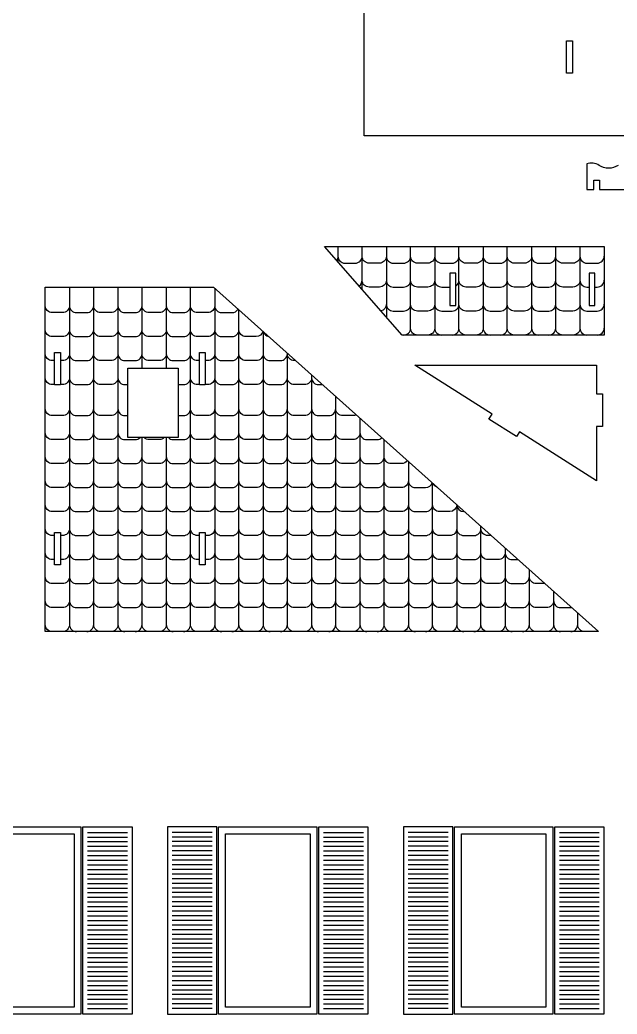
# Model space of a CAD drawing. Extents: x 3446 to 14467, y -2787 to 3269.
# Drawn here: x 8899 to 10135, y -2718 to -660 of the extents above; entities that cross this region are included whole.
import ezdxf

# ---------------------------------------------------------------- set-up
doc = ezdxf.new("R2010")
doc.units = 0
doc.header["$MEASUREMENT"] = 0
doc.layers.add('LAYER_1', color=18, linetype='CONTINUOUS')

msp = doc.modelspace()

# ---------------------------------------------------------------- linework, layer by layer
at = {"layer": 'LAYER_1'}
for points in [[(11023, -899.6), (9612, -899.6), (9612, -551.4), (11023, -551.4)], [(10030.7, -702.8), (10042.7, -702.8), (10042.7, -770), (10030.7, -770)], [(9690.3, -1312.4), (9529.8, -1129.1), (10108.5, -1129.1), (10108.5, -1312.4)], [(9801.3, -1184.1), (9789.3, -1184.1), (9789.3, -1251.3), (9801.3, -1251.3)], [(10089.3, -1184.1), (10077.3, -1184.1), (10077.3, -1251.3), (10089.3, -1251.3)], [(8951.8, -1926.2), (8951.8, -1213.4), (9300.1, -1213.4), (10096.7, -1926.2)], [(8971, -1415.5), (8971, -1348.3), (8983, -1348.3), (8983, -1415.5)], [(9271, -1415.5), (9271, -1348.3), (9283, -1348.3), (9283, -1415.5)], [(10104.9, -1501.4), (10092.9, -1501.4), (10092.9, -1614.4), (9933.2, -1512.5), (9926.8, -1522.6), (9870.1, -1486.5), (9876.5, -1476.4), (9716.9, -1374.5), (10092.9, -1374.5), (10092.9, -1434.2), (10104.9, -1434.2)], [(9123, -1380.8), (9227, -1380.8), (9227, -1524.6), (9123, -1524.6)], [(8971, -1720.9), (8983, -1720.9), (8983, -1788.1), (8971, -1788.1)], [(9271, -1720.9), (9283, -1720.9), (9283, -1788.1), (9271, -1788.1)], [(9025.7, -2330.5), (9025.7, -2718.4), (8822.2, -2718.4), (8822.2, -2330.5)], [(8836.6, -2344.9), (9011.3, -2344.9), (9011.3, -2704), (8836.6, -2704)], [(9029.5, -2330.5), (9131.3, -2330.5), (9131.3, -2718.4), (9029.5, -2718.4)], [(9306.7, -2330.5), (9205, -2330.5), (9205, -2718.4), (9306.7, -2718.4)], [(9514.1, -2330.5), (9514.1, -2718.4), (9310.6, -2718.4), (9310.6, -2330.5)], [(9325, -2344.9), (9499.7, -2344.9), (9499.7, -2704), (9325, -2704)], [(9517.9, -2330.5), (9619.7, -2330.5), (9619.7, -2718.4), (9517.9, -2718.4)], [(9795.1, -2330.5), (9693.4, -2330.5), (9693.4, -2718.4), (9795.1, -2718.4)], [(10002.5, -2330.5), (10002.5, -2718.4), (9799, -2718.4), (9799, -2330.5)], [(9813.4, -2344.9), (9988.1, -2344.9), (9988.1, -2704), (9813.4, -2704)], [(10006.3, -2330.5), (10108.1, -2330.5), (10108.1, -2718.4), (10006.3, -2718.4)]]:
    msp.add_lwpolyline(points, close=True, dxfattribs=at)
for points in [[(10137.2, -961, -0.300981), (10098, -961, 0.236244), (10072.4, -957.9), (10072.4, -1011), (10086.8, -1011), (10086.8, -991.8), (10098.8, -991.8), (10098.8, -1011), (10374.8, -1011)], [(9693.4, -1312.4, 0.414214), (9707.8, -1298), (9707.8, -1129.1)], [(9757.9, -1129.1), (9757.9, -1298, 0.414214), (9772.3, -1312.4)], [(9822.4, -1312.4, -0.414214), (9808, -1298), (9808, -1129.1)], [(9858.1, -1129.1), (9858.1, -1298, 0.414214), (9872.5, -1312.4)], [(9922.5, -1312.4, -0.414214), (9908.1, -1298), (9908.1, -1129.1)], [(9958.2, -1129.1), (9958.2, -1298, -0.414214), (9943.8, -1312.4)], [(9993.9, -1312.4, 0.414214), (10008.3, -1298), (10008.3, -1129.1)], [(10058.4, -1129.1), (10058.4, -1298, -0.414214), (10044, -1312.4)], [(9557.5, -1149, -0.159509), (9554.7, -1157.5)], [(9557.5, -1149, 0.414214), (9571.9, -1163.4), (9593.2, -1163.4, 0.414214), (9607.6, -1149)], [(9657.7, -1149, -0.414214), (9643.3, -1163.4), (9622, -1163.4, -0.414214), (9607.6, -1149)], [(9657.7, -1149, 0.414214), (9672.1, -1163.4), (9693.4, -1163.4, 0.414214), (9707.8, -1149)], [(9757.9, -1149, -0.414214), (9743.5, -1163.4), (9722.2, -1163.4, -0.414214), (9707.8, -1149)], [(9757.9, -1149, 0.414214), (9772.3, -1163.4), (9793.6, -1163.4, 0.414214), (9808, -1149)], [(9858.1, -1149, -0.414214), (9843.7, -1163.4), (9822.4, -1163.4, -0.414214), (9808, -1149)], [(9858.1, -1149, 0.414214), (9872.5, -1163.4), (9893.7, -1163.4, 0.414214), (9908.1, -1149)], [(9958.2, -1149, -0.414214), (9943.8, -1163.4), (9922.5, -1163.4, -0.414214), (9908.1, -1149)], [(9958.2, -1149, 0.414214), (9972.6, -1163.4), (9993.9, -1163.4, 0.414214), (10008.3, -1149)], [(10058.4, -1149, -0.414214), (10044, -1163.4), (10022.7, -1163.4, -0.414214), (10008.3, -1149)], [(10058.4, -1149, 0.414214), (10072.8, -1163.4), (10094.1, -1163.4, 0.414214), (10108.5, -1149)], [(9001.9, -1213.4), (9001.9, -1911.8, 0.414214), (9016.3, -1926.2)], [(9066.4, -1926.2, -0.414214), (9052, -1911.8), (9052, -1213.4)], [(9102.1, -1213.4), (9102.1, -1911.8, 0.414214), (9116.5, -1926.2)], [(9266.8, -1926.2, -0.414214), (9252.4, -1911.8), (9252.4, -1213.4)], [(9601.2, -1210.6, 0.249891), (9607.6, -1198.6)], [(9657.7, -1198.6, -0.414214), (9643.3, -1213), (9622, -1213, -0.414214), (9607.6, -1198.6)], [(9657.7, -1198.6, 0.414214), (9672.1, -1213), (9693.4, -1213, 0.414214), (9707.8, -1198.6)], [(9757.9, -1198.6, -0.414214), (9743.5, -1213), (9722.2, -1213, -0.414214), (9707.8, -1198.6)], [(9757.9, -1198.6, 0.414214), (9772.3, -1213), (9789.3, -1213)], [(9801.3, -1210.8, 0.255564), (9808, -1198.6)], [(9858.1, -1198.6, -0.414214), (9843.7, -1213), (9822.4, -1213, -0.414214), (9808, -1198.6)], [(9858.1, -1198.6, 0.414214), (9872.5, -1213), (9893.7, -1213, 0.414214), (9908.1, -1198.6)], [(9958.2, -1198.6, -0.414214), (9943.8, -1213), (9922.5, -1213, -0.414214), (9908.1, -1198.6)], [(9958.2, -1198.6, 0.414214), (9972.6, -1213), (9993.9, -1213, 0.414214), (10008.3, -1198.6)], [(10058.4, -1198.6, -0.414214), (10044, -1213), (10022.7, -1213, -0.414214), (10008.3, -1198.6)], [(10058.4, -1198.6, 0.414214), (10072.8, -1213), (10077.3, -1213)], [(10089.3, -1213), (10094.1, -1213, 0.414214), (10108.5, -1198.6)], [(9302.5, -1215.5), (9302.5, -1911.8, 0.414214), (9316.9, -1926.2)], [(9001.9, -1251.5, -0.414214), (8987.5, -1265.9), (8966.2, -1265.9, -0.414214), (8951.8, -1251.5)], [(9001.9, -1251.5, 0.414214), (9016.3, -1265.9), (9037.6, -1265.9, 0.414214), (9052, -1251.5)], [(9102.1, -1251.5, -0.414214), (9087.7, -1265.9), (9066.4, -1265.9, -0.414214), (9052, -1251.5)], [(9102.1, -1251.5, 0.414214), (9116.5, -1265.9), (9137.8, -1265.9, 0.414214), (9152.2, -1251.5)], [(9202.3, -1251.5, -0.414214), (9187.9, -1265.9), (9166.6, -1265.9, -0.414214), (9152.2, -1251.5)], [(9202.3, -1251.5, 0.414214), (9216.7, -1265.9), (9238, -1265.9, 0.414214), (9252.4, -1251.5)], [(9302.5, -1251.5, -0.414214), (9288.1, -1265.9), (9266.8, -1265.9, -0.414214), (9252.4, -1251.5)], [(9302.5, -1251.5, 0.414214), (9316.9, -1265.9), (9338.2, -1265.9, 0.26914), (9350.7, -1258.7)], [(9657.7, -1248.3, -0.349089), (9646.5, -1262.3)], [(9657.7, -1248.3, 0.414214), (9672.1, -1262.7), (9693.4, -1262.7, 0.414214), (9707.8, -1248.3)], [(9757.9, -1248.3, -0.414214), (9743.5, -1262.7), (9722.2, -1262.7, -0.414214), (9707.8, -1248.3)], [(9757.9, -1248.3, 0.414214), (9772.3, -1262.7), (9793.6, -1262.7, 0.414214), (9808, -1248.3)], [(9858.1, -1248.3, -0.414214), (9843.7, -1262.7), (9822.4, -1262.7, -0.414214), (9808, -1248.3)], [(9858.1, -1248.3, 0.414214), (9872.5, -1262.7), (9893.7, -1262.7, 0.414214), (9908.1, -1248.3)], [(9958.2, -1248.3, -0.414214), (9943.8, -1262.7), (9922.5, -1262.7, -0.414214), (9908.1, -1248.3)], [(9958.2, -1248.3, 0.414214), (9972.6, -1262.7), (9993.9, -1262.7, 0.414214), (10008.3, -1248.3)], [(10058.4, -1248.3, -0.414214), (10044, -1262.7), (10022.7, -1262.7, -0.414214), (10008.3, -1248.3)], [(10058.4, -1248.3, 0.414214), (10072.8, -1262.7), (10094.1, -1262.7, 0.414214), (10108.5, -1248.3)], [(9338.2, -1926.2, 0.414214), (9352.6, -1911.8), (9352.6, -1260.4)], [(9001.9, -1301.2, -0.414214), (8987.5, -1315.6), (8966.2, -1315.6, -0.414214), (8951.8, -1301.2)], [(9001.9, -1301.2, 0.414214), (9016.3, -1315.6), (9037.6, -1315.6, 0.414214), (9052, -1301.2)], [(9102.1, -1301.2, -0.414214), (9087.7, -1315.6), (9066.4, -1315.6, -0.414214), (9052, -1301.2)], [(9102.1, -1301.2, 0.414214), (9116.5, -1315.6), (9137.8, -1315.6, 0.414214), (9152.2, -1301.2)], [(9202.3, -1301.2, -0.414214), (9187.9, -1315.6), (9166.6, -1315.6, -0.414214), (9152.2, -1301.2)], [(9202.3, -1301.2, 0.414214), (9216.7, -1315.6), (9238, -1315.6, 0.414214), (9252.4, -1301.2)], [(9302.5, -1301.2, -0.414214), (9288.1, -1315.6), (9266.8, -1315.6, -0.414214), (9252.4, -1301.2)], [(9302.5, -1301.2, 0.414214), (9316.9, -1315.6), (9338.2, -1315.6, 0.414214), (9352.6, -1301.2)], [(9402.2, -1304.8, -0.342363), (9388.3, -1315.6), (9367, -1315.6, -0.414214), (9352.6, -1301.2)], [(9402.7, -1305.2), (9402.7, -1911.8, 0.414214), (9417.1, -1926.2)], [(9403.5, -1305.9, 0.260244), (9413.9, -1315.2)], [(9722.2, -1312.4, -0.414214), (9707.8, -1298)], [(9757.9, -1298, -0.414214), (9743.5, -1312.4)], [(9793.6, -1312.4, 0.414214), (9808, -1298)], [(9858.1, -1298, -0.414214), (9843.7, -1312.4)], [(9893.7, -1312.4, 0.414214), (9908.1, -1298)], [(9958.2, -1298, 0.414214), (9972.6, -1312.4)], [(10022.7, -1312.4, -0.414214), (10008.3, -1298)], [(10058.4, -1298, 0.414214), (10072.8, -1312.4)], [(10094.1, -1312.4, 0.414214), (10108.5, -1298)], [(8971, -1365.3), (8966.2, -1365.3, -0.414214), (8951.8, -1350.9)], [(9001.9, -1350.9, -0.414214), (8987.5, -1365.3), (8983, -1365.3)], [(9001.9, -1350.9, 0.414214), (9016.3, -1365.3), (9037.6, -1365.3, 0.414214), (9052, -1350.9)], [(9102.1, -1350.9, -0.414214), (9087.7, -1365.3), (9066.4, -1365.3, -0.414214), (9052, -1350.9)], [(9102.1, -1350.9, 0.414214), (9116.5, -1365.3), (9137.8, -1365.3, 0.414214), (9152.2, -1350.9)], [(9202.3, -1350.9, -0.414214), (9187.9, -1365.3), (9166.6, -1365.3, -0.414214), (9152.2, -1350.9)], [(9202.3, -1350.9, 0.414214), (9216.7, -1365.3), (9238, -1365.3, 0.414214), (9252.4, -1350.9)], [(9271, -1365.3), (9266.8, -1365.3, -0.414214), (9252.4, -1350.9)], [(9302.5, -1350.9, -0.414214), (9288.1, -1365.3), (9283, -1365.3)], [(9302.5, -1350.9, 0.414214), (9316.9, -1365.3), (9338.2, -1365.3, 0.414214), (9352.6, -1350.9)], [(9402.7, -1350.9, -0.414214), (9388.3, -1365.3), (9367, -1365.3, -0.414214), (9352.6, -1350.9)], [(9402.7, -1350.9, 0.414214), (9417.1, -1365.3), (9438.4, -1365.3, 0.414214), (9452.8, -1350.9)], [(9438.4, -1926.2, 0.414214), (9452.8, -1911.8), (9452.8, -1350)], [(9469.9, -1365.3), (9467.2, -1365.3, -0.414214), (9452.8, -1350.9)], [(9502.9, -1394.8), (9502.9, -1911.8, -0.414214), (9488.5, -1926.2)], [(8971, -1415), (8966.2, -1415, -0.414214), (8951.8, -1400.6)], [(9001.9, -1400.6, -0.414214), (8987.5, -1415), (8983, -1415)], [(9001.9, -1400.6, 0.414214), (9016.3, -1415), (9037.6, -1415, 0.414214), (9052, -1400.6)], [(9102.1, -1400.6, -0.414214), (9087.7, -1415), (9066.4, -1415, -0.414214), (9052, -1400.6)], [(9102.1, -1400.6, 0.414214), (9116.5, -1415), (9123, -1415)], [(9227, -1415), (9238, -1415, 0.414214), (9252.4, -1400.6)], [(9271, -1415), (9266.8, -1415, -0.414214), (9252.4, -1400.6)], [(9302.5, -1400.6, -0.414214), (9288.1, -1415), (9283, -1415)], [(9302.5, -1400.6, 0.414214), (9316.9, -1415), (9338.2, -1415, 0.414214), (9352.6, -1400.6)], [(9402.7, -1400.6, -0.414214), (9388.3, -1415), (9367, -1415, -0.414214), (9352.6, -1400.6)], [(9402.7, -1400.6, 0.414214), (9417.1, -1415), (9438.4, -1415, 0.414214), (9452.8, -1400.6)], [(9502.9, -1400.6, -0.414214), (9488.5, -1415), (9467.2, -1415, -0.414214), (9452.8, -1400.6)], [(9502.9, -1400.6, 0.414214), (9517.3, -1415), (9525.4, -1415)], [(9538.6, -1926.2, 0.414214), (9553, -1911.8), (9553, -1439.7)], [(9001.9, -1464.6, -0.414214), (8987.5, -1479), (8966.2, -1479, -0.414214), (8951.8, -1464.6)], [(9001.9, -1464.6, 0.414214), (9016.3, -1479), (9037.6, -1479, 0.414214), (9052, -1464.6)], [(9102.1, -1464.6, -0.414214), (9087.7, -1479), (9066.4, -1479, -0.414214), (9052, -1464.6)], [(9102.1, -1464.6, 0.414214), (9116.5, -1479), (9123, -1479)], [(9227, -1479), (9238, -1479, 0.414214), (9252.4, -1464.6)], [(9302.5, -1464.6, -0.414214), (9288.1, -1479), (9266.8, -1479, -0.414214), (9252.4, -1464.6)], [(9302.5, -1464.6, 0.414214), (9316.9, -1479), (9338.2, -1479, 0.414214), (9352.6, -1464.6)], [(9402.7, -1464.6, -0.414214), (9388.3, -1479), (9367, -1479, -0.414214), (9352.6, -1464.6)], [(9402.7, -1464.6, 0.414214), (9417.1, -1479), (9438.4, -1479, 0.414214), (9452.8, -1464.6)], [(9502.9, -1464.6, -0.414214), (9488.5, -1479), (9467.2, -1479, -0.414214), (9452.8, -1464.6)], [(9502.9, -1464.6, 0.414214), (9517.3, -1479), (9538.6, -1479, 0.414214), (9553, -1464.6)], [(9595.2, -1477.5, -0.118653), (9588.7, -1479), (9567.4, -1479, -0.414214), (9553, -1464.6)], [(9603.1, -1484.5), (9603.1, -1911.8, 0.414214), (9617.5, -1926.2)], [(9001.9, -1514.3, -0.414214), (8987.5, -1528.7), (8966.2, -1528.7, -0.414214), (8951.8, -1514.3)], [(9001.9, -1514.3, 0.414214), (9016.3, -1528.7), (9037.6, -1528.7, 0.414214), (9052, -1514.3)], [(9102.1, -1514.3, -0.414214), (9087.7, -1528.7), (9066.4, -1528.7, -0.414214), (9052, -1514.3)], [(9102.1, -1514.3, 0.414214), (9116.5, -1528.7), (9137.8, -1528.7, 0.197346), (9147.9, -1524.6)], [(9206.6, -1524.6, 0.197346), (9216.7, -1528.7), (9238, -1528.7, 0.414214), (9252.4, -1514.3)], [(9302.5, -1514.3, -0.414214), (9288.1, -1528.7), (9266.8, -1528.7, -0.414214), (9252.4, -1514.3)], [(9302.5, -1514.3, 0.414214), (9316.9, -1528.7), (9338.2, -1528.7, 0.414214), (9352.6, -1514.3)], [(9402.7, -1514.3, -0.414214), (9388.3, -1528.7), (9367, -1528.7, -0.414214), (9352.6, -1514.3)], [(9402.7, -1514.3, 0.414214), (9417.1, -1528.7), (9438.4, -1528.7, 0.414214), (9452.8, -1514.3)], [(9502.9, -1514.3, -0.414214), (9488.5, -1528.7), (9467.2, -1528.7, -0.414214), (9452.8, -1514.3)], [(9502.9, -1514.3, 0.414214), (9517.3, -1528.7), (9538.6, -1528.7, 0.414214), (9553, -1514.3)], [(9603.1, -1514.3, -0.414214), (9588.7, -1528.7), (9567.4, -1528.7, -0.414214), (9553, -1514.3)], [(9603.1, -1514.3, 0.414214), (9617.5, -1528.7), (9638.8, -1528.7, 0.185005), (9648.4, -1525)], [(9166.6, -1926.2, -0.414214), (9152.2, -1911.8), (9152.2, -1524.6)], [(9198, -1524.6, -0.197346), (9187.9, -1528.7), (9166.6, -1528.7, -0.197346), (9156.5, -1524.6)], [(9202.3, -1524.6), (9202.3, -1911.8, 0.414214), (9216.7, -1926.2)], [(9667.6, -1926.2, -0.414214), (9653.2, -1911.8), (9653.2, -1529.3)], [(9001.9, -1564, -0.414214), (8987.5, -1578.4), (8966.2, -1578.4, -0.414214), (8951.8, -1564)], [(9001.9, -1564, 0.414214), (9016.3, -1578.4), (9037.6, -1578.4, 0.414214), (9052, -1564)], [(9102.1, -1564, -0.414214), (9087.7, -1578.4), (9066.4, -1578.4, -0.414214), (9052, -1564)], [(9102.1, -1564, 0.414214), (9116.5, -1578.4), (9137.8, -1578.4, 0.414214), (9152.2, -1564)], [(9202.3, -1564, -0.414214), (9187.9, -1578.4), (9166.6, -1578.4, -0.414214), (9152.2, -1564)], [(9202.3, -1564, 0.414214), (9216.7, -1578.4), (9238, -1578.4, 0.414214), (9252.4, -1564)], [(9302.5, -1564, -0.414214), (9288.1, -1578.4), (9266.8, -1578.4, -0.414214), (9252.4, -1564)], [(9302.5, -1564, 0.414214), (9316.9, -1578.4), (9338.2, -1578.4, 0.414214), (9352.6, -1564)], [(9402.7, -1564, -0.414214), (9388.3, -1578.4), (9367, -1578.4, -0.414214), (9352.6, -1564)], [(9402.7, -1564, 0.414214), (9417.1, -1578.4), (9438.4, -1578.4, 0.414214), (9452.8, -1564)], [(9502.9, -1564, -0.414214), (9488.5, -1578.4), (9467.2, -1578.4, -0.414214), (9452.8, -1564)], [(9502.9, -1564, 0.414214), (9517.3, -1578.4), (9538.6, -1578.4, 0.414214), (9553, -1564)], [(9603.1, -1564, -0.414214), (9588.7, -1578.4), (9567.4, -1578.4, -0.414214), (9553, -1564)], [(9603.1, -1564, 0.414214), (9617.5, -1578.4), (9638.8, -1578.4, 0.414214), (9653.2, -1564)], [(9700.9, -1572, -0.251013), (9688.9, -1578.4), (9667.6, -1578.4, -0.414214), (9653.2, -1564)], [(9703.3, -1574.1), (9703.3, -1911.8, -0.414214), (9688.9, -1926.2)], [(9001.9, -1613.7, -0.414214), (8987.5, -1628.1), (8966.2, -1628.1, -0.414214), (8951.8, -1613.7)], [(9001.9, -1613.7, 0.414214), (9016.3, -1628.1), (9037.6, -1628.1, 0.414214), (9052, -1613.7)], [(9102.1, -1613.7, -0.414214), (9087.7, -1628.1), (9066.4, -1628.1, -0.414214), (9052, -1613.7)], [(9102.1, -1613.7, 0.414214), (9116.5, -1628.1), (9137.8, -1628.1, 0.414214), (9152.2, -1613.7)], [(9202.3, -1613.7, -0.414214), (9187.9, -1628.1), (9166.6, -1628.1, -0.414214), (9152.2, -1613.7)], [(9202.3, -1613.7, 0.414214), (9216.7, -1628.1), (9238, -1628.1, 0.414214), (9252.4, -1613.7)], [(9302.5, -1613.7, -0.414214), (9288.1, -1628.1), (9266.8, -1628.1, -0.414214), (9252.4, -1613.7)], [(9302.5, -1613.7, 0.414214), (9316.9, -1628.1), (9338.2, -1628.1, 0.414214), (9352.6, -1613.7)], [(9402.7, -1613.7, -0.414214), (9388.3, -1628.1), (9367, -1628.1, -0.414214), (9352.6, -1613.7)], [(9402.7, -1613.7, 0.414214), (9417.1, -1628.1), (9438.4, -1628.1, 0.414214), (9452.8, -1613.7)], [(9502.9, -1613.7, -0.414214), (9488.5, -1628.1), (9467.2, -1628.1, -0.414214), (9452.8, -1613.7)], [(9502.9, -1613.7, 0.414214), (9517.3, -1628.1), (9538.6, -1628.1, 0.414214), (9553, -1613.7)], [(9603.1, -1613.7, -0.414214), (9588.7, -1628.1), (9567.4, -1628.1, -0.414214), (9553, -1613.7)], [(9603.1, -1613.7, 0.414214), (9617.5, -1628.1), (9638.8, -1628.1, 0.414214), (9653.2, -1613.7)], [(9703.3, -1613.7, -0.414214), (9688.9, -1628.1), (9667.6, -1628.1, -0.414214), (9653.2, -1613.7)], [(9703.3, -1613.7, 0.414214), (9717.7, -1628.1), (9739, -1628.1, 0.321837), (9752.6, -1618.3)], [(9739, -1926.2, 0.414214), (9753.4, -1911.8), (9753.4, -1619)], [(9762.4, -1627, -0.175897), (9755.1, -1620.5)], [(9001.9, -1663.4, -0.414214), (8987.5, -1677.8), (8966.2, -1677.8, -0.414214), (8951.8, -1663.4)], [(9001.9, -1663.4, 0.414214), (9016.3, -1677.8), (9037.6, -1677.8, 0.414214), (9052, -1663.4)], [(9102.1, -1663.4, -0.414214), (9087.7, -1677.8), (9066.4, -1677.8, -0.414214), (9052, -1663.4)], [(9102.1, -1663.4, 0.414214), (9116.5, -1677.8), (9137.8, -1677.8, 0.414214), (9152.2, -1663.4)], [(9202.3, -1663.4, -0.414214), (9187.9, -1677.8), (9166.6, -1677.8, -0.414214), (9152.2, -1663.4)], [(9202.3, -1663.4, 0.414214), (9216.7, -1677.8), (9238, -1677.8, 0.414214), (9252.4, -1663.4)], [(9302.5, -1663.4, -0.414214), (9288.1, -1677.8), (9266.8, -1677.8, -0.414214), (9252.4, -1663.4)], [(9302.5, -1663.4, 0.414214), (9316.9, -1677.8), (9338.2, -1677.8, 0.414214), (9352.6, -1663.4)], [(9402.7, -1663.4, -0.414214), (9388.3, -1677.8), (9367, -1677.8, -0.414214), (9352.6, -1663.4)], [(9402.7, -1663.4, 0.414214), (9417.1, -1677.8), (9438.4, -1677.8, 0.414214), (9452.8, -1663.4)], [(9502.9, -1663.4, -0.414214), (9488.5, -1677.8), (9467.2, -1677.8, -0.414214), (9452.8, -1663.4)], [(9502.9, -1663.4, 0.414214), (9517.3, -1677.8), (9538.6, -1677.8, 0.414214), (9553, -1663.4)], [(9603.1, -1663.4, -0.414214), (9588.7, -1677.8), (9567.4, -1677.8, -0.414214), (9553, -1663.4)], [(9603.1, -1663.4, 0.414214), (9617.5, -1677.8), (9638.8, -1677.8, 0.414214), (9653.2, -1663.4)], [(9703.3, -1663.4, -0.414214), (9688.9, -1677.8), (9667.6, -1677.8, -0.414214), (9653.2, -1663.4)], [(9703.3, -1663.4, 0.414214), (9717.7, -1677.8), (9739, -1677.8, 0.414214), (9753.4, -1663.4)], [(9803.4, -1663.8, -0.405747), (9789.1, -1677.8), (9767.8, -1677.8, -0.414214), (9753.4, -1663.4)], [(9803.5, -1663.4), (9803.5, -1911.8, 0.414214), (9817.9, -1926.2)], [(9803.5, -1663.8, 0.405523), (9817.9, -1677.8), (9819.1, -1677.8)], [(9839.1, -1926.2, 0.414214), (9853.5, -1911.8), (9853.5, -1708.6)], [(8971, -1727.4), (8966.2, -1727.4, -0.414214), (8951.8, -1713)], [(9001.9, -1713, -0.414214), (8987.5, -1727.4), (8983, -1727.4)], [(9001.9, -1713, 0.414214), (9016.3, -1727.4), (9037.6, -1727.4, 0.414214), (9052, -1713)], [(9102.1, -1713, -0.414214), (9087.7, -1727.4), (9066.4, -1727.4, -0.414214), (9052, -1713)], [(9102.1, -1713, 0.414214), (9116.5, -1727.4), (9137.8, -1727.4, 0.414214), (9152.2, -1713)], [(9202.3, -1713, -0.414214), (9187.9, -1727.4), (9166.6, -1727.4, -0.414214), (9152.2, -1713)], [(9202.3, -1713, 0.414214), (9216.7, -1727.4), (9238, -1727.4, 0.414214), (9252.4, -1713)], [(9271, -1727.4), (9266.8, -1727.4, -0.414214), (9252.4, -1713)], [(9302.5, -1713, -0.414214), (9288.1, -1727.4), (9283, -1727.4)], [(9302.5, -1713, 0.414214), (9316.9, -1727.4), (9338.2, -1727.4, 0.414214), (9352.6, -1713)], [(9402.7, -1713, -0.414214), (9388.3, -1727.4), (9367, -1727.4, -0.414214), (9352.6, -1713)], [(9402.7, -1713, 0.414214), (9417.1, -1727.4), (9438.4, -1727.4, 0.414214), (9452.8, -1713)], [(9502.9, -1713, -0.414214), (9488.5, -1727.4), (9467.2, -1727.4, -0.414214), (9452.8, -1713)], [(9502.9, -1713, 0.414214), (9517.3, -1727.4), (9538.6, -1727.4, 0.414214), (9553, -1713)], [(9603.1, -1713, -0.414214), (9588.7, -1727.4), (9567.4, -1727.4, -0.414214), (9553, -1713)], [(9603.1, -1713, 0.414214), (9617.5, -1727.4), (9638.8, -1727.4, 0.414214), (9653.2, -1713)], [(9703.3, -1713, -0.414214), (9688.9, -1727.4), (9667.6, -1727.4, -0.414214), (9653.2, -1713)], [(9703.3, -1713, 0.414214), (9717.7, -1727.4), (9739, -1727.4, 0.414214), (9753.4, -1713)], [(9803.5, -1713, -0.414214), (9789.1, -1727.4), (9767.8, -1727.4, -0.414214), (9753.4, -1713)], [(9803.5, -1713, 0.414214), (9817.9, -1727.4), (9839.1, -1727.4, 0.414214), (9853.5, -1713)], [(9874.6, -1727.4), (9867.9, -1727.4, -0.414214), (9853.5, -1713)], [(8971, -1777.1), (8966.2, -1777.1, -0.414214), (8951.8, -1762.7)], [(9001.9, -1762.7, -0.414214), (8987.5, -1777.1), (8983, -1777.1)], [(9001.9, -1762.7, 0.414214), (9016.3, -1777.1), (9037.6, -1777.1, 0.414214), (9052, -1762.7)], [(9102.1, -1762.7, -0.414214), (9087.7, -1777.1), (9066.4, -1777.1, -0.414214), (9052, -1762.7)], [(9102.1, -1762.7, 0.414214), (9116.5, -1777.1), (9137.8, -1777.1, 0.414214), (9152.2, -1762.7)], [(9202.3, -1762.7, -0.414214), (9187.9, -1777.1), (9166.6, -1777.1, -0.414214), (9152.2, -1762.7)], [(9202.3, -1762.7, 0.414214), (9216.7, -1777.1), (9238, -1777.1, 0.414214), (9252.4, -1762.7)], [(9271, -1777.1), (9266.8, -1777.1, -0.414214), (9252.4, -1762.7)], [(9302.5, -1762.7, -0.414214), (9288.1, -1777.1), (9283, -1777.1)], [(9302.5, -1762.7, 0.414214), (9316.9, -1777.1), (9338.2, -1777.1, 0.414214), (9352.6, -1762.7)], [(9402.7, -1762.7, -0.414214), (9388.3, -1777.1), (9367, -1777.1, -0.414214), (9352.6, -1762.7)], [(9402.7, -1762.7, 0.414214), (9417.1, -1777.1), (9438.4, -1777.1, 0.414214), (9452.8, -1762.7)], [(9502.9, -1762.7, -0.414214), (9488.5, -1777.1), (9467.2, -1777.1, -0.414214), (9452.8, -1762.7)], [(9502.9, -1762.7, 0.414214), (9517.3, -1777.1), (9538.6, -1777.1, 0.414214), (9553, -1762.7)], [(9603.1, -1762.7, -0.414214), (9588.7, -1777.1), (9567.4, -1777.1, -0.414214), (9553, -1762.7)], [(9603.1, -1762.7, 0.414214), (9617.5, -1777.1), (9638.8, -1777.1, 0.414214), (9653.2, -1762.7)], [(9703.3, -1762.7, -0.414214), (9688.9, -1777.1), (9667.6, -1777.1, -0.414214), (9653.2, -1762.7)], [(9703.3, -1762.7, 0.414214), (9717.7, -1777.1), (9739, -1777.1, 0.414214), (9753.4, -1762.7)], [(9803.5, -1762.7, -0.414214), (9789.1, -1777.1), (9767.8, -1777.1, -0.414214), (9753.4, -1762.7)], [(9803.5, -1762.7, 0.414214), (9817.9, -1777.1), (9839.1, -1777.1, 0.414214), (9853.5, -1762.7)], [(9903.6, -1762.7, -0.414214), (9889.2, -1777.1), (9867.9, -1777.1, -0.414214), (9853.5, -1762.7)], [(9903.6, -1753.4), (9903.6, -1911.8, -0.414214), (9889.2, -1926.2)], [(9903.6, -1762.7, 0.414214), (9918, -1777.1), (9930.1, -1777.1)], [(9939.3, -1926.2, 0.414214), (9953.7, -1911.8), (9953.7, -1798.2)], [(9001.9, -1812.4, -0.414214), (8987.5, -1826.8), (8966.2, -1826.8, -0.414214), (8951.8, -1812.4)], [(9001.9, -1812.4, 0.414214), (9016.3, -1826.8), (9037.6, -1826.8, 0.414214), (9052, -1812.4)], [(9102.1, -1812.4, -0.414214), (9087.7, -1826.8), (9066.4, -1826.8, -0.414214), (9052, -1812.4)], [(9102.1, -1812.4, 0.414214), (9116.5, -1826.8), (9137.8, -1826.8, 0.414214), (9152.2, -1812.4)], [(9202.3, -1812.4, -0.414214), (9187.9, -1826.8), (9166.6, -1826.8, -0.414214), (9152.2, -1812.4)], [(9202.3, -1812.4, 0.414214), (9216.7, -1826.8), (9238, -1826.8, 0.414214), (9252.4, -1812.4)], [(9302.5, -1812.4, -0.414214), (9288.1, -1826.8), (9266.8, -1826.8, -0.414214), (9252.4, -1812.4)], [(9302.5, -1812.4, 0.414214), (9316.9, -1826.8), (9338.2, -1826.8, 0.414214), (9352.6, -1812.4)], [(9402.7, -1812.4, -0.414214), (9388.3, -1826.8), (9367, -1826.8, -0.414214), (9352.6, -1812.4)], [(9402.7, -1812.4, 0.414214), (9417.1, -1826.8), (9438.4, -1826.8, 0.414214), (9452.8, -1812.4)], [(9502.9, -1812.4, -0.414214), (9488.5, -1826.8), (9467.2, -1826.8, -0.414214), (9452.8, -1812.4)], [(9502.9, -1812.4, 0.414214), (9517.3, -1826.8), (9538.6, -1826.8, 0.414214), (9553, -1812.4)], [(9603.1, -1812.4, -0.414214), (9588.7, -1826.8), (9567.4, -1826.8, -0.414214), (9553, -1812.4)], [(9603.1, -1812.4, 0.414214), (9617.5, -1826.8), (9638.8, -1826.8, 0.414214), (9653.2, -1812.4)], [(9703.3, -1812.4, -0.414214), (9688.9, -1826.8), (9667.6, -1826.8, -0.414214), (9653.2, -1812.4)], [(9703.3, -1812.4, 0.414214), (9717.7, -1826.8), (9739, -1826.8, 0.414214), (9753.4, -1812.4)], [(9803.5, -1812.4, -0.414214), (9789.1, -1826.8), (9767.8, -1826.8, -0.414214), (9753.4, -1812.4)], [(9803.5, -1812.4, 0.414214), (9817.9, -1826.8), (9839.1, -1826.8, 0.414214), (9853.5, -1812.4)], [(9903.6, -1812.4, -0.414214), (9889.2, -1826.8), (9867.9, -1826.8, -0.414214), (9853.5, -1812.4)], [(9903.6, -1812.4, 0.414214), (9918, -1826.8), (9939.3, -1826.8, 0.414214), (9953.7, -1812.4)], [(9985.6, -1826.8), (9968.1, -1826.8, -0.414214), (9953.7, -1812.4)], [(10003.8, -1843.1), (10003.8, -1911.8, 0.414214), (10018.2, -1926.2)], [(9001.9, -1862.1, -0.414214), (8987.5, -1876.5), (8966.2, -1876.5, -0.414214), (8951.8, -1862.1)], [(9001.9, -1862.1, 0.414214), (9016.3, -1876.5), (9037.6, -1876.5, 0.414214), (9052, -1862.1)], [(9102.1, -1862.1, -0.414214), (9087.7, -1876.5), (9066.4, -1876.5, -0.414214), (9052, -1862.1)], [(9102.1, -1862.1, 0.414214), (9116.5, -1876.5), (9137.8, -1876.5, 0.414214), (9152.2, -1862.1)], [(9202.3, -1862.1, -0.414214), (9187.9, -1876.5), (9166.6, -1876.5, -0.414214), (9152.2, -1862.1)], [(9202.3, -1862.1, 0.414214), (9216.7, -1876.5), (9238, -1876.5, 0.414214), (9252.4, -1862.1)], [(9302.5, -1862.1, -0.414214), (9288.1, -1876.5), (9266.8, -1876.5, -0.414214), (9252.4, -1862.1)], [(9302.5, -1862.1, 0.414214), (9316.9, -1876.5), (9338.2, -1876.5, 0.414214), (9352.6, -1862.1)], [(9402.7, -1862.1, -0.414214), (9388.3, -1876.5), (9367, -1876.5, -0.414214), (9352.6, -1862.1)], [(9402.7, -1862.1, 0.414214), (9417.1, -1876.5), (9438.4, -1876.5, 0.414214), (9452.8, -1862.1)], [(9502.9, -1862.1, -0.414214), (9488.5, -1876.5), (9467.2, -1876.5, -0.414214), (9452.8, -1862.1)], [(9502.9, -1862.1, 0.414214), (9517.3, -1876.5), (9538.6, -1876.5, 0.414214), (9553, -1862.1)], [(9603.1, -1862.1, -0.414214), (9588.7, -1876.5), (9567.4, -1876.5, -0.414214), (9553, -1862.1)], [(9603.1, -1862.1, 0.414214), (9617.5, -1876.5), (9638.8, -1876.5, 0.414214), (9653.2, -1862.1)], [(9703.3, -1862.1, -0.414214), (9688.9, -1876.5), (9667.6, -1876.5, -0.414214), (9653.2, -1862.1)], [(9703.3, -1862.1, 0.414214), (9717.7, -1876.5), (9739, -1876.5, 0.414214), (9753.4, -1862.1)], [(9803.5, -1862.1, -0.414214), (9789.1, -1876.5), (9767.8, -1876.5, -0.414214), (9753.4, -1862.1)], [(9803.5, -1862.1, 0.414214), (9817.9, -1876.5), (9839.1, -1876.5, 0.414214), (9853.5, -1862.1)], [(9903.6, -1862.1, -0.414214), (9889.2, -1876.5), (9867.9, -1876.5, -0.414214), (9853.5, -1862.1)], [(9903.6, -1862.1, 0.414214), (9918, -1876.5), (9939.3, -1876.5, 0.414214), (9953.7, -1862.1)], [(10003.8, -1862.1, -0.414214), (9989.4, -1876.5), (9968.1, -1876.5, -0.414214), (9953.7, -1862.1)], [(10003.8, -1862.1, 0.414214), (10018.2, -1876.5), (10039.5, -1876.5, 0.026777), (10041.1, -1876.4)], [(10068.3, -1926.2, -0.414214), (10053.9, -1911.8), (10053.9, -1887.9)], [(8966.2, -1926.2, -0.414214), (8951.8, -1911.8)], [(9001.9, -1911.8, -0.414214), (8987.5, -1926.2)], [(9037.6, -1926.2, 0.414214), (9052, -1911.8)], [(9102.1, -1911.8, -0.414214), (9087.7, -1926.2)], [(9137.8, -1926.2, 0.414214), (9152.2, -1911.8)], [(9202.3, -1911.8, -0.414214), (9187.9, -1926.2)], [(9238, -1926.2, 0.414214), (9252.4, -1911.8)], [(9302.5, -1911.8, -0.414214), (9288.1, -1926.2)], [(9367, -1926.2, -0.414214), (9352.6, -1911.8)], [(9402.7, -1911.8, -0.414214), (9388.3, -1926.2)], [(9467.2, -1926.2, -0.414214), (9452.8, -1911.8)], [(9502.9, -1911.8, 0.414214), (9517.3, -1926.2)], [(9567.4, -1926.2, -0.414214), (9553, -1911.8)], [(9603.1, -1911.8, -0.414214), (9588.7, -1926.2)], [(9638.8, -1926.2, 0.414214), (9653.2, -1911.8)], [(9703.3, -1911.8, 0.414214), (9717.7, -1926.2)], [(9767.8, -1926.2, -0.414214), (9753.4, -1911.8)], [(9803.5, -1911.8, -0.414214), (9789.1, -1926.2)], [(9867.9, -1926.2, -0.414214), (9853.5, -1911.8)], [(9903.6, -1911.8, 0.414214), (9918, -1926.2)], [(9968.1, -1926.2, -0.414214), (9953.7, -1911.8)], [(10003.8, -1911.8, -0.414214), (9989.4, -1926.2)], [(10039.5, -1926.2, 0.414214), (10053.9, -1911.8)], [(10095.4, -1925, -0.102653), (10089.6, -1926.2)]]:
    msp.add_lwpolyline(points, format="xyb", dxfattribs=at)
for points in [[(9557.5, -1129.1), (9557.5, -1160.7)], [(9607.6, -1217.9), (9607.6, -1129.1)], [(9657.7, -1129.1), (9657.7, -1275.1)], [(9152.2, -1380.8), (9152.2, -1213.4)], [(9202.3, -1213.4), (9202.3, -1380.8)], [(9039.1, -2342.1), (9121.7, -2342.1)], [(9297.1, -2342.1), (9214.6, -2342.1)], [(9527.5, -2342.1), (9610.1, -2342.1)], [(9785.5, -2342.1), (9703, -2342.1)], [(10015.9, -2342.1), (10098.5, -2342.1)], [(9039.1, -2351.7), (9121.7, -2351.7)], [(9039.1, -2361.3), (9121.7, -2361.3)], [(9297.1, -2351.7), (9214.6, -2351.7)], [(9297.1, -2361.3), (9214.6, -2361.3)], [(9527.5, -2351.7), (9610.1, -2351.7)], [(9527.5, -2361.3), (9610.1, -2361.3)], [(9785.5, -2351.7), (9703, -2351.7)], [(9785.5, -2361.3), (9703, -2361.3)], [(10015.9, -2351.7), (10098.5, -2351.7)], [(10015.9, -2361.3), (10098.5, -2361.3)], [(9039.1, -2370.9), (9121.7, -2370.9)], [(9039.1, -2380.5), (9121.7, -2380.5)], [(9297.1, -2370.9), (9214.6, -2370.9)], [(9297.1, -2380.5), (9214.6, -2380.5)], [(9527.5, -2370.9), (9610.1, -2370.9)], [(9527.5, -2380.5), (9610.1, -2380.5)], [(9785.5, -2370.9), (9703, -2370.9)], [(9785.5, -2380.5), (9703, -2380.5)], [(10015.9, -2370.9), (10098.5, -2370.9)], [(10015.9, -2380.5), (10098.5, -2380.5)], [(9039.1, -2390.1), (9121.7, -2390.1)], [(9039.1, -2399.7), (9121.7, -2399.7)], [(9297.1, -2390.1), (9214.6, -2390.1)], [(9297.1, -2399.7), (9214.6, -2399.7)], [(9527.5, -2390.1), (9610.1, -2390.1)], [(9527.5, -2399.7), (9610.1, -2399.7)], [(9785.5, -2390.1), (9703, -2390.1)], [(9785.5, -2399.7), (9703, -2399.7)], [(10015.9, -2390.1), (10098.5, -2390.1)], [(10015.9, -2399.7), (10098.5, -2399.7)], [(9039.1, -2409.3), (9121.7, -2409.3)], [(9039.1, -2418.9), (9121.7, -2418.9)], [(9039.1, -2428.5), (9121.7, -2428.5)], [(9297.1, -2409.3), (9214.6, -2409.3)], [(9297.1, -2418.9), (9214.6, -2418.9)], [(9297.1, -2428.5), (9214.6, -2428.5)], [(9527.5, -2409.3), (9610.1, -2409.3)], [(9527.5, -2418.9), (9610.1, -2418.9)], [(9527.5, -2428.5), (9610.1, -2428.5)], [(9785.5, -2409.3), (9703, -2409.3)], [(9785.5, -2418.9), (9703, -2418.9)], [(9785.5, -2428.5), (9703, -2428.5)], [(10015.9, -2409.3), (10098.5, -2409.3)], [(10015.9, -2418.9), (10098.5, -2418.9)], [(10015.9, -2428.5), (10098.5, -2428.5)], [(9039.1, -2438.1), (9121.7, -2438.1)], [(9039.1, -2447.7), (9121.7, -2447.7)], [(9297.1, -2438.1), (9214.6, -2438.1)], [(9297.1, -2447.7), (9214.6, -2447.7)], [(9527.5, -2438.1), (9610.1, -2438.1)], [(9527.5, -2447.7), (9610.1, -2447.7)], [(9785.5, -2438.1), (9703, -2438.1)], [(9785.5, -2447.7), (9703, -2447.7)], [(10015.9, -2438.1), (10098.5, -2438.1)], [(10015.9, -2447.7), (10098.5, -2447.7)], [(9039.1, -2457.3), (9121.7, -2457.3)], [(9039.1, -2466.9), (9121.7, -2466.9)], [(9297.1, -2457.3), (9214.6, -2457.3)], [(9297.1, -2466.9), (9214.6, -2466.9)], [(9527.5, -2457.3), (9610.1, -2457.3)], [(9527.5, -2466.9), (9610.1, -2466.9)], [(9785.5, -2457.3), (9703, -2457.3)], [(9785.5, -2466.9), (9703, -2466.9)], [(10015.9, -2457.3), (10098.5, -2457.3)], [(10015.9, -2466.9), (10098.5, -2466.9)], [(9039.1, -2476.5), (9121.7, -2476.5)], [(9039.1, -2486.1), (9121.7, -2486.1)], [(9297.1, -2476.5), (9214.6, -2476.5)], [(9297.1, -2486.1), (9214.6, -2486.1)], [(9527.5, -2476.5), (9610.1, -2476.5)], [(9527.5, -2486.1), (9610.1, -2486.1)], [(9785.5, -2476.5), (9703, -2476.5)], [(9785.5, -2486.1), (9703, -2486.1)], [(10015.9, -2476.5), (10098.5, -2476.5)], [(10015.9, -2486.1), (10098.5, -2486.1)], [(9039.1, -2495.7), (9121.7, -2495.7)], [(9039.1, -2505.3), (9121.7, -2505.3)], [(9297.1, -2495.7), (9214.6, -2495.7)], [(9297.1, -2505.3), (9214.6, -2505.3)], [(9527.5, -2495.7), (9610.1, -2495.7)], [(9527.5, -2505.3), (9610.1, -2505.3)], [(9785.5, -2495.7), (9703, -2495.7)], [(9785.5, -2505.3), (9703, -2505.3)], [(10015.9, -2495.7), (10098.5, -2495.7)], [(10015.9, -2505.3), (10098.5, -2505.3)], [(9039.1, -2514.9), (9121.7, -2514.9)], [(9039.1, -2524.5), (9121.7, -2524.5)], [(9297.1, -2514.9), (9214.6, -2514.9)], [(9297.1, -2524.5), (9214.6, -2524.5)], [(9527.5, -2514.9), (9610.1, -2514.9)], [(9527.5, -2524.5), (9610.1, -2524.5)], [(9785.5, -2514.9), (9703, -2514.9)], [(9785.5, -2524.5), (9703, -2524.5)], [(10015.9, -2514.9), (10098.5, -2514.9)], [(10015.9, -2524.5), (10098.5, -2524.5)], [(9039.1, -2534.1), (9121.7, -2534.1)], [(9039.1, -2543.7), (9121.7, -2543.7)], [(9297.1, -2534.1), (9214.6, -2534.1)], [(9297.1, -2543.7), (9214.6, -2543.7)], [(9527.5, -2534.1), (9610.1, -2534.1)], [(9527.5, -2543.7), (9610.1, -2543.7)], [(9785.5, -2534.1), (9703, -2534.1)], [(9785.5, -2543.7), (9703, -2543.7)], [(10015.9, -2534.1), (10098.5, -2534.1)], [(10015.9, -2543.7), (10098.5, -2543.7)], [(9039.1, -2553.3), (9121.7, -2553.3)], [(9039.1, -2562.9), (9121.7, -2562.9)], [(9039.1, -2572.5), (9121.7, -2572.5)], [(9297.1, -2553.3), (9214.6, -2553.3)], [(9297.1, -2562.9), (9214.6, -2562.9)], [(9297.1, -2572.5), (9214.6, -2572.5)], [(9527.5, -2553.3), (9610.1, -2553.3)], [(9527.5, -2562.9), (9610.1, -2562.9)], [(9527.5, -2572.5), (9610.1, -2572.5)], [(9785.5, -2553.3), (9703, -2553.3)], [(9785.5, -2562.9), (9703, -2562.9)], [(9785.5, -2572.5), (9703, -2572.5)], [(10015.9, -2553.3), (10098.5, -2553.3)], [(10015.9, -2562.9), (10098.5, -2562.9)], [(10015.9, -2572.5), (10098.5, -2572.5)], [(9039.1, -2582.1), (9121.7, -2582.1)], [(9039.1, -2591.7), (9121.7, -2591.7)], [(9297.1, -2582.1), (9214.6, -2582.1)], [(9297.1, -2591.7), (9214.6, -2591.7)], [(9527.5, -2582.1), (9610.1, -2582.1)], [(9527.5, -2591.7), (9610.1, -2591.7)], [(9785.5, -2582.1), (9703, -2582.1)], [(9785.5, -2591.7), (9703, -2591.7)], [(10015.9, -2582.1), (10098.5, -2582.1)], [(10015.9, -2591.7), (10098.5, -2591.7)], [(9039.1, -2601.3), (9121.7, -2601.3)], [(9039.1, -2610.9), (9121.7, -2610.9)], [(9297.1, -2601.3), (9214.6, -2601.3)], [(9297.1, -2610.9), (9214.6, -2610.9)], [(9527.5, -2601.3), (9610.1, -2601.3)], [(9527.5, -2610.9), (9610.1, -2610.9)], [(9785.5, -2601.3), (9703, -2601.3)], [(9785.5, -2610.9), (9703, -2610.9)], [(10015.9, -2601.3), (10098.5, -2601.3)], [(10015.9, -2610.9), (10098.5, -2610.9)], [(9039.1, -2620.5), (9121.7, -2620.5)], [(9039.1, -2630.1), (9121.7, -2630.1)], [(9297.1, -2620.5), (9214.6, -2620.5)], [(9297.1, -2630.1), (9214.6, -2630.1)], [(9527.5, -2620.5), (9610.1, -2620.5)], [(9527.5, -2630.1), (9610.1, -2630.1)], [(9785.5, -2620.5), (9703, -2620.5)], [(9785.5, -2630.1), (9703, -2630.1)], [(10015.9, -2620.5), (10098.5, -2620.5)], [(10015.9, -2630.1), (10098.5, -2630.1)], [(9039.1, -2639.7), (9121.7, -2639.7)], [(9039.1, -2649.3), (9121.7, -2649.3)], [(9297.1, -2639.7), (9214.6, -2639.7)], [(9297.1, -2649.3), (9214.6, -2649.3)], [(9527.5, -2639.7), (9610.1, -2639.7)], [(9527.5, -2649.3), (9610.1, -2649.3)], [(9785.5, -2639.7), (9703, -2639.7)], [(9785.5, -2649.3), (9703, -2649.3)], [(10015.9, -2639.7), (10098.5, -2639.7)], [(10015.9, -2649.3), (10098.5, -2649.3)], [(9039.1, -2658.9), (9121.7, -2658.9)], [(9039.1, -2668.5), (9121.7, -2668.5)], [(9297.1, -2658.9), (9214.6, -2658.9)], [(9297.1, -2668.5), (9214.6, -2668.5)], [(9527.5, -2658.9), (9610.1, -2658.9)], [(9527.5, -2668.5), (9610.1, -2668.5)], [(9785.5, -2658.9), (9703, -2658.9)], [(9785.5, -2668.5), (9703, -2668.5)], [(10015.9, -2658.9), (10098.5, -2658.9)], [(10015.9, -2668.5), (10098.5, -2668.5)], [(9039.1, -2678.1), (9121.7, -2678.1)], [(9039.1, -2687.7), (9121.7, -2687.7)], [(9297.1, -2678.1), (9214.6, -2678.1)], [(9297.1, -2687.7), (9214.6, -2687.7)], [(9527.5, -2678.1), (9610.1, -2678.1)], [(9527.5, -2687.7), (9610.1, -2687.7)], [(9785.5, -2678.1), (9703, -2678.1)], [(9785.5, -2687.7), (9703, -2687.7)], [(10015.9, -2678.1), (10098.5, -2678.1)], [(10015.9, -2687.7), (10098.5, -2687.7)], [(9039.1, -2697.3), (9121.7, -2697.3)], [(9039.1, -2706.9), (9121.7, -2706.9)], [(9297.1, -2697.3), (9214.6, -2697.3)], [(9297.1, -2706.9), (9214.6, -2706.9)], [(9527.5, -2697.3), (9610.1, -2697.3)], [(9527.5, -2706.9), (9610.1, -2706.9)], [(9785.5, -2697.3), (9703, -2697.3)], [(9785.5, -2706.9), (9703, -2706.9)], [(10015.9, -2697.3), (10098.5, -2697.3)], [(10015.9, -2706.9), (10098.5, -2706.9)]]:
    msp.add_lwpolyline(points, dxfattribs=at)

doc.saveas('drawing.dxf')
